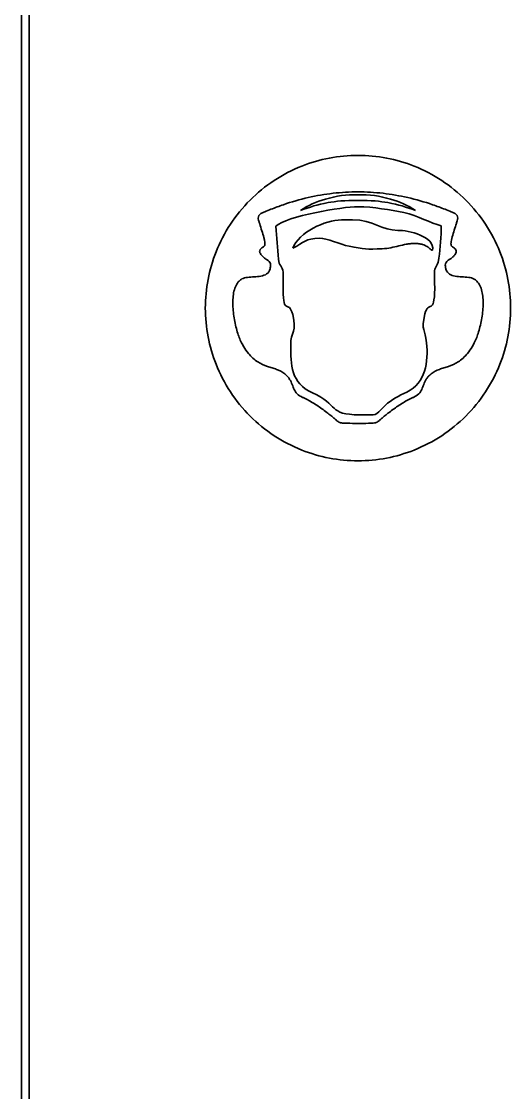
# Model space of a CAD drawing. Header units: millimetres. Extents: x 32496 to 166256, y 3504 to 23939.
# Drawn here: x 141732.2 to 141924.5, y 12632 to 13053 of the extents above; entities that cross this region are included whole.
import ezdxf

# ---------------------------------------------------------------- set-up
doc = ezdxf.new("R2010")
doc.units = ezdxf.units.MM
doc.layers.get('0').update_dxf_attribs({"lineweight": 35})

# ---------------------------------------------------------------- blocks, each defined once
blk = doc.blocks.new('8-1250')
at = {"linetype": 'Continuous'}
for p, q in [((-6864.13, -32157.29), (-6864.13, -34666.29)), ((-6861.13, -32157.29), (-6861.13, -34666.29)), ((-6733.93, -33931.61), (-6738.33, -33931.61))]:
    blk.add_line(p, q, dxfattribs=at)
for points, knots in [([(-6671.83, -33966.29), (-6671.83, -33958.75), (-6674.82, -33943.04), (-6688.2, -33922.67), (-6708.58, -33909.28), (-6731.83, -33904.85), (-6755.07, -33909.28), (-6775.45, -33922.67), (-6788.83, -33943.04), (-6791.83, -33958.75), (-6791.83, -33966.29)], [0, 0, 0, 0, 0.119993, 0.250002, 0.380017, 0.500018, 0.62001, 0.750015, 0.880025, 1, 1, 1, 1]), ([(-6766.38, -33950.88), (-6766.3, -33950.6), (-6766.19, -33950.08), (-6766.13, -33949.19), (-6766.38, -33948.29), (-6767.14, -33947.57), (-6768.07, -33947), (-6768.8, -33946.47), (-6769.32, -33945.96), (-6769.75, -33945.5), (-6770.18, -33944.93), (-6770.46, -33944.3), (-6770.5, -33943.59), (-6770.04, -33942.9), (-6769.36, -33942.45), (-6768.75, -33942.04), (-6768.5, -33941.73), (-6768.38, -33941.37), (-6768.39, -33940.65), (-6768.55, -33939.71), (-6769.13, -33937.28), (-6770.09, -33934.5), (-6770.77, -33932.19), (-6770.95, -33931.5), (-6771.02, -33931.11), (-6771.06, -33930.64), (-6770.89, -33929.95), (-6770.29, -33929.27), (-6769.59, -33928.95), (-6768.03, -33928.27), (-6765.27, -33927.13), (-6759.58, -33925.01), (-6751.48, -33922.69), (-6741.74, -33921), (-6731.71, -33920.41), (-6721.97, -33921), (-6712.12, -33922.7), (-6704.05, -33925.02), (-6698.36, -33927.14), (-6695.59, -33928.29), (-6694.16, -33928.9), (-6693.71, -33929.11), (-6693.61, -33929.17)], [0, 0, 0, 0, 0.008176, 0.014545, 0.024461, 0.033499, 0.043328, 0.054414, 0.058301, 0.063442, 0.071678, 0.077739, 0.082444, 0.090881, 0.099747, 0.106924, 0.108489, 0.110844, 0.117602, 0.127274, 0.138992, 0.189377, 0.200767, 0.208767, 0.209905, 0.212248, 0.222212, 0.2296, 0.237387, 0.250309, 0.275962, 0.326542, 0.425367, 0.521789, 0.61585, 0.711877, 0.807904, 0.906838, 0.957474, 0.983151, 0.996088, 1, 1, 1, 1]), ([(-6731.83, -33921.81), (-6736.24, -33921.59), (-6743.92, -33922.75), (-6751.57, -33925.94), (-6754.45, -33927.97)], [0, 0, 0, 0, 0.546946, 1, 1, 1, 1]), ([(-6754.45, -33927.97), (-6750.75, -33926.57), (-6745.9, -33924.91), (-6736.99, -33923.89), (-6731.83, -33923.98)], [0, 0, 0, 0, 0.592388, 1, 1, 1, 1]), ([(-6709.2, -33927.97), (-6712.08, -33925.94), (-6719.74, -33922.75), (-6727.42, -33921.59), (-6731.83, -33921.81)], [0, 0, 0, 0, 0.453054, 1, 1, 1, 1]), ([(-6731.83, -33923.98), (-6726.66, -33923.89), (-6717.76, -33924.91), (-6712.91, -33926.57), (-6709.2, -33927.97)], [0, 0, 0, 0, 0.407612, 1, 1, 1, 1]), ([(-6693.61, -33929.17), (-6693.51, -33929.22), (-6693.23, -33929.4), (-6692.74, -33929.99), (-6692.58, -33930.67), (-6692.63, -33931.19), (-6692.75, -33931.69), (-6692.97, -33932.52), (-6693.68, -33934.83), (-6694.65, -33937.69), (-6695.16, -33940.02), (-6695.27, -33940.88), (-6695.25, -33941.54), (-6695.08, -33941.83), (-6694.82, -33942.11), (-6694.21, -33942.5), (-6693.52, -33942.98), (-6693.12, -33943.7), (-6693.23, -33944.43), (-6693.56, -33945.07), (-6694.02, -33945.65), (-6694.45, -33946.09), (-6694.96, -33946.57), (-6695.66, -33947.05), (-6696.57, -33947.62), (-6697.3, -33948.35), (-6697.52, -33949.27), (-6697.46, -33950.01), (-6697.36, -33950.55), (-6696.83, -33952.68), (-6694.46, -33953.81), (-6690.95, -33954.03), (-6688.44, -33954.13), (-6686.68, -33954.5), (-6685.82, -33955.05), (-6685.34, -33955.42), (-6684.49, -33956.3), (-6683.12, -33958.72), (-6682.45, -33963.18), (-6682.79, -33968.69), (-6683.71, -33973.37), (-6684.71, -33976.72), (-6685.41, -33978.6), (-6686.17, -33980.16), (-6687.15, -33981.94), (-6689.04, -33984.69), (-6692.13, -33987.49), (-6695.49, -33988.96), (-6698.03, -33989.77), (-6700.39, -33990.54), (-6702.54, -33991.55), (-6704.14, -33993.12), (-6705.2, -33994.55), (-6705.96, -33996.21), (-6706.69, -33998.29), (-6707.89, -34000.18), (-6709.42, -34001.11), (-6710.55, -34001.59), (-6711.23, -34001.91), (-6712.43, -34002.52), (-6714.82, -34003.91), (-6717.47, -34005.7), (-6719.92, -34007.51), (-6721.42, -34008.69), (-6722.52, -34009.65), (-6723.32, -34010.37), (-6724.21, -34011.1), (-6725.12, -34011.44), (-6726.42, -34011.54), (-6728.58, -34011.59), (-6730.43, -34011.57), (-6731.83, -34011.61)], [0, 0, 0, 0, 0.003159, 0.009198, 0.017233, 0.01912, 0.021303, 0.029371, 0.039053, 0.078716, 0.087738, 0.094978, 0.099775, 0.10118, 0.102517, 0.10854, 0.115694, 0.12259, 0.126564, 0.13177, 0.138841, 0.143157, 0.145535, 0.15439, 0.162259, 0.169554, 0.177683, 0.182965, 0.186072, 0.190026, 0.231557, 0.253449, 0.274903, 0.293192, 0.295546, 0.299659, 0.307981, 0.325471, 0.366759, 0.41454, 0.462185, 0.483733, 0.502252, 0.512197, 0.527093, 0.553291, 0.595676, 0.630919, 0.646866, 0.662137, 0.69295, 0.706423, 0.717277, 0.736618, 0.753662, 0.77096, 0.792351, 0.797139, 0.801593, 0.810871, 0.830494, 0.870423, 0.890314, 0.906171, 0.917886, 0.926506, 0.933079, 0.945779, 0.953837, 0.965016, 1, 1, 1, 1]), ([(-6702.51, -33943.55), (-6702.86, -33943.49), (-6703.43, -33943.1), (-6704.45, -33942.13), (-6705.94, -33941.36), (-6707.77, -33940.98), (-6709.52, -33940.87), (-6711.31, -33940.96), (-6713.34, -33941.25), (-6715.79, -33941.83), (-6718.8, -33942.59), (-6721.07, -33942.91), (-6722.31, -33942.97)], [0, 0, 0, 0, 0.136538, 0.273076, 0.409613, 0.477882, 0.546151, 0.602882, 0.659613, 0.773076, 0.886538, 1, 1, 1, 1]), ([(-6731.83, -34011.61), (-6733.23, -34011.57), (-6735.08, -34011.58), (-6737.23, -34011.54), (-6738.54, -34011.44), (-6739.45, -34011.1), (-6740.33, -34010.37), (-6741.13, -34009.65), (-6742.23, -34008.69), (-6743.73, -34007.51), (-6746.18, -34005.7), (-6748.83, -34003.91), (-6751.22, -34002.52), (-6752.42, -34001.91), (-6753.1, -34001.59), (-6754.23, -34001.11), (-6755.76, -34000.18), (-6756.96, -33998.3), (-6757.69, -33996.22), (-6758.45, -33994.55), (-6759.51, -33993.12), (-6761.1, -33991.55), (-6763.26, -33990.54), (-6765.61, -33989.77), (-6768.15, -33988.96), (-6771.52, -33987.49), (-6774.61, -33984.7), (-6776.49, -33981.95), (-6777.48, -33980.16), (-6778.24, -33978.6), (-6778.94, -33976.72), (-6779.94, -33973.37), (-6780.86, -33968.69), (-6781.2, -33963.17), (-6780.53, -33958.7), (-6779.16, -33956.28), (-6778.29, -33955.4), (-6777.81, -33955.03), (-6776.94, -33954.49), (-6775.15, -33954.12), (-6772.66, -33954.02), (-6769.03, -33953.78), (-6766.88, -33952.7), (-6766.38, -33950.88)], [0, 0, 0, 0, 0.04303, 0.056782, 0.066696, 0.082315, 0.0904, 0.100996, 0.115402, 0.1349, 0.159393, 0.208526, 0.232675, 0.244095, 0.249579, 0.255459, 0.281839, 0.303165, 0.324171, 0.348006, 0.361374, 0.377952, 0.415929, 0.434762, 0.45443, 0.497892, 0.550156, 0.582457, 0.600823, 0.613142, 0.63598, 0.662561, 0.721332, 0.780271, 0.831196, 0.852931, 0.863275, 0.868388, 0.871153, 0.893969, 0.92083, 0.947692, 1, 1, 1, 1]), ([(-6791.83, -33966.29), (-6791.83, -33973.82), (-6788.83, -33989.53), (-6775.45, -34009.91), (-6755.07, -34023.29), (-6731.83, -34027.73), (-6708.58, -34023.29), (-6688.21, -34009.91), (-6674.82, -33989.53), (-6671.83, -33973.83), (-6671.83, -33966.29)], [0, 0, 0, 0, 0.120009, 0.25001, 0.380017, 0.500009, 0.619996, 0.749999, 0.880007, 1, 1, 1, 1])]:
    blk.add_open_spline(points, degree=3, knots=knots, dxfattribs=at)
for points in [[(-6731.85, -33926.45), (-6738, -33926.45), (-6759.92, -33930.11), (-6764.14, -33934.15)], [(-6713.78, -33928.77), (-6719.2, -33927.71), (-6725.67, -33926.45), (-6731.85, -33926.45)], [(-6699.06, -33933.94), (-6703.27, -33933.02), (-6708.28, -33929.84), (-6713.78, -33928.77)], [(-6757.44, -33942.71), (-6755.24, -33936.58), (-6744.59, -33931.61), (-6738.33, -33931.61)], [(-6733.93, -33931.61), (-6725.96, -33931.61), (-6722.32, -33935.78), (-6716.11, -33935.74)], [(-6764.14, -33934.15), (-6763.85, -33938.48), (-6763.37, -33942.68), (-6763.11, -33947.08)], [(-6716.11, -33935.74), (-6712.16, -33935.72), (-6701.32, -33938.08), (-6702.51, -33943.55)], [(-6699.97, -33946.7), (-6699.59, -33942.48), (-6698.98, -33938.15), (-6699.06, -33933.94)], [(-6746.85, -33938.83), (-6752.64, -33938.88), (-6752.85, -33940.44), (-6757.44, -33942.71)], [(-6735.3, -33942), (-6738.84, -33941.33), (-6744.14, -33938.81), (-6746.85, -33938.83)], [(-6722.31, -33942.97), (-6728.24, -33943.27), (-6729.57, -33943.1), (-6735.3, -33942)], [(-6763.11, -33947.08), (-6762.95, -33949.69), (-6761.42, -33949.8), (-6761.24, -33952.17)], [(-6701.7, -33951.68), (-6701.47, -33949.84), (-6700.2, -33949.25), (-6699.97, -33946.7)], [(-6761.24, -33952.17), (-6761.1, -33954.01), (-6761.33, -33956.87), (-6761.29, -33958.93)], [(-6701.66, -33958.69), (-6701.64, -33956.83), (-6701.89, -33953.24), (-6701.7, -33951.68)], [(-6705.48, -33968.55), (-6704.15, -33963), (-6701.76, -33969.25), (-6701.66, -33958.69)], [(-6761.29, -33958.93), (-6761.07, -33969.73), (-6759.27, -33962.44), (-6757.49, -33968.82)], [(-6757.49, -33968.82), (-6755.68, -33975.26), (-6758.3, -33975.96), (-6758.26, -33980.6)], [(-6704.83, -33979.94), (-6705.39, -33974.35), (-6707.14, -33975.51), (-6705.48, -33968.55)], [(-6758.26, -33980.6), (-6758.18, -33988.73), (-6758.23, -33995.69), (-6749.76, -33999.54)], [(-6712.67, -33999.3), (-6705.28, -33995.67), (-6704.07, -33987.41), (-6704.83, -33979.94)], [(-6749.76, -33999.54), (-6739.16, -34004.36), (-6743.78, -34008.15), (-6731.09, -34008.23)], [(-6721.11, -34004.54), (-6718.64, -34002.23), (-6715.67, -34000.78), (-6712.67, -33999.3)], [(-6731.09, -34008.23), (-6723.68, -34008.27), (-6725.85, -34008.99), (-6721.11, -34004.54)]]:
    blk.add_open_spline(points, degree=3, dxfattribs=at)

msp = doc.modelspace()

# ---------------------------------------------------------------- block references
at = {"color": 6}
msp.add_blockref('8-1250', (148596.331, 46906.597), dxfattribs=at)

doc.saveas('drawing.dxf')
